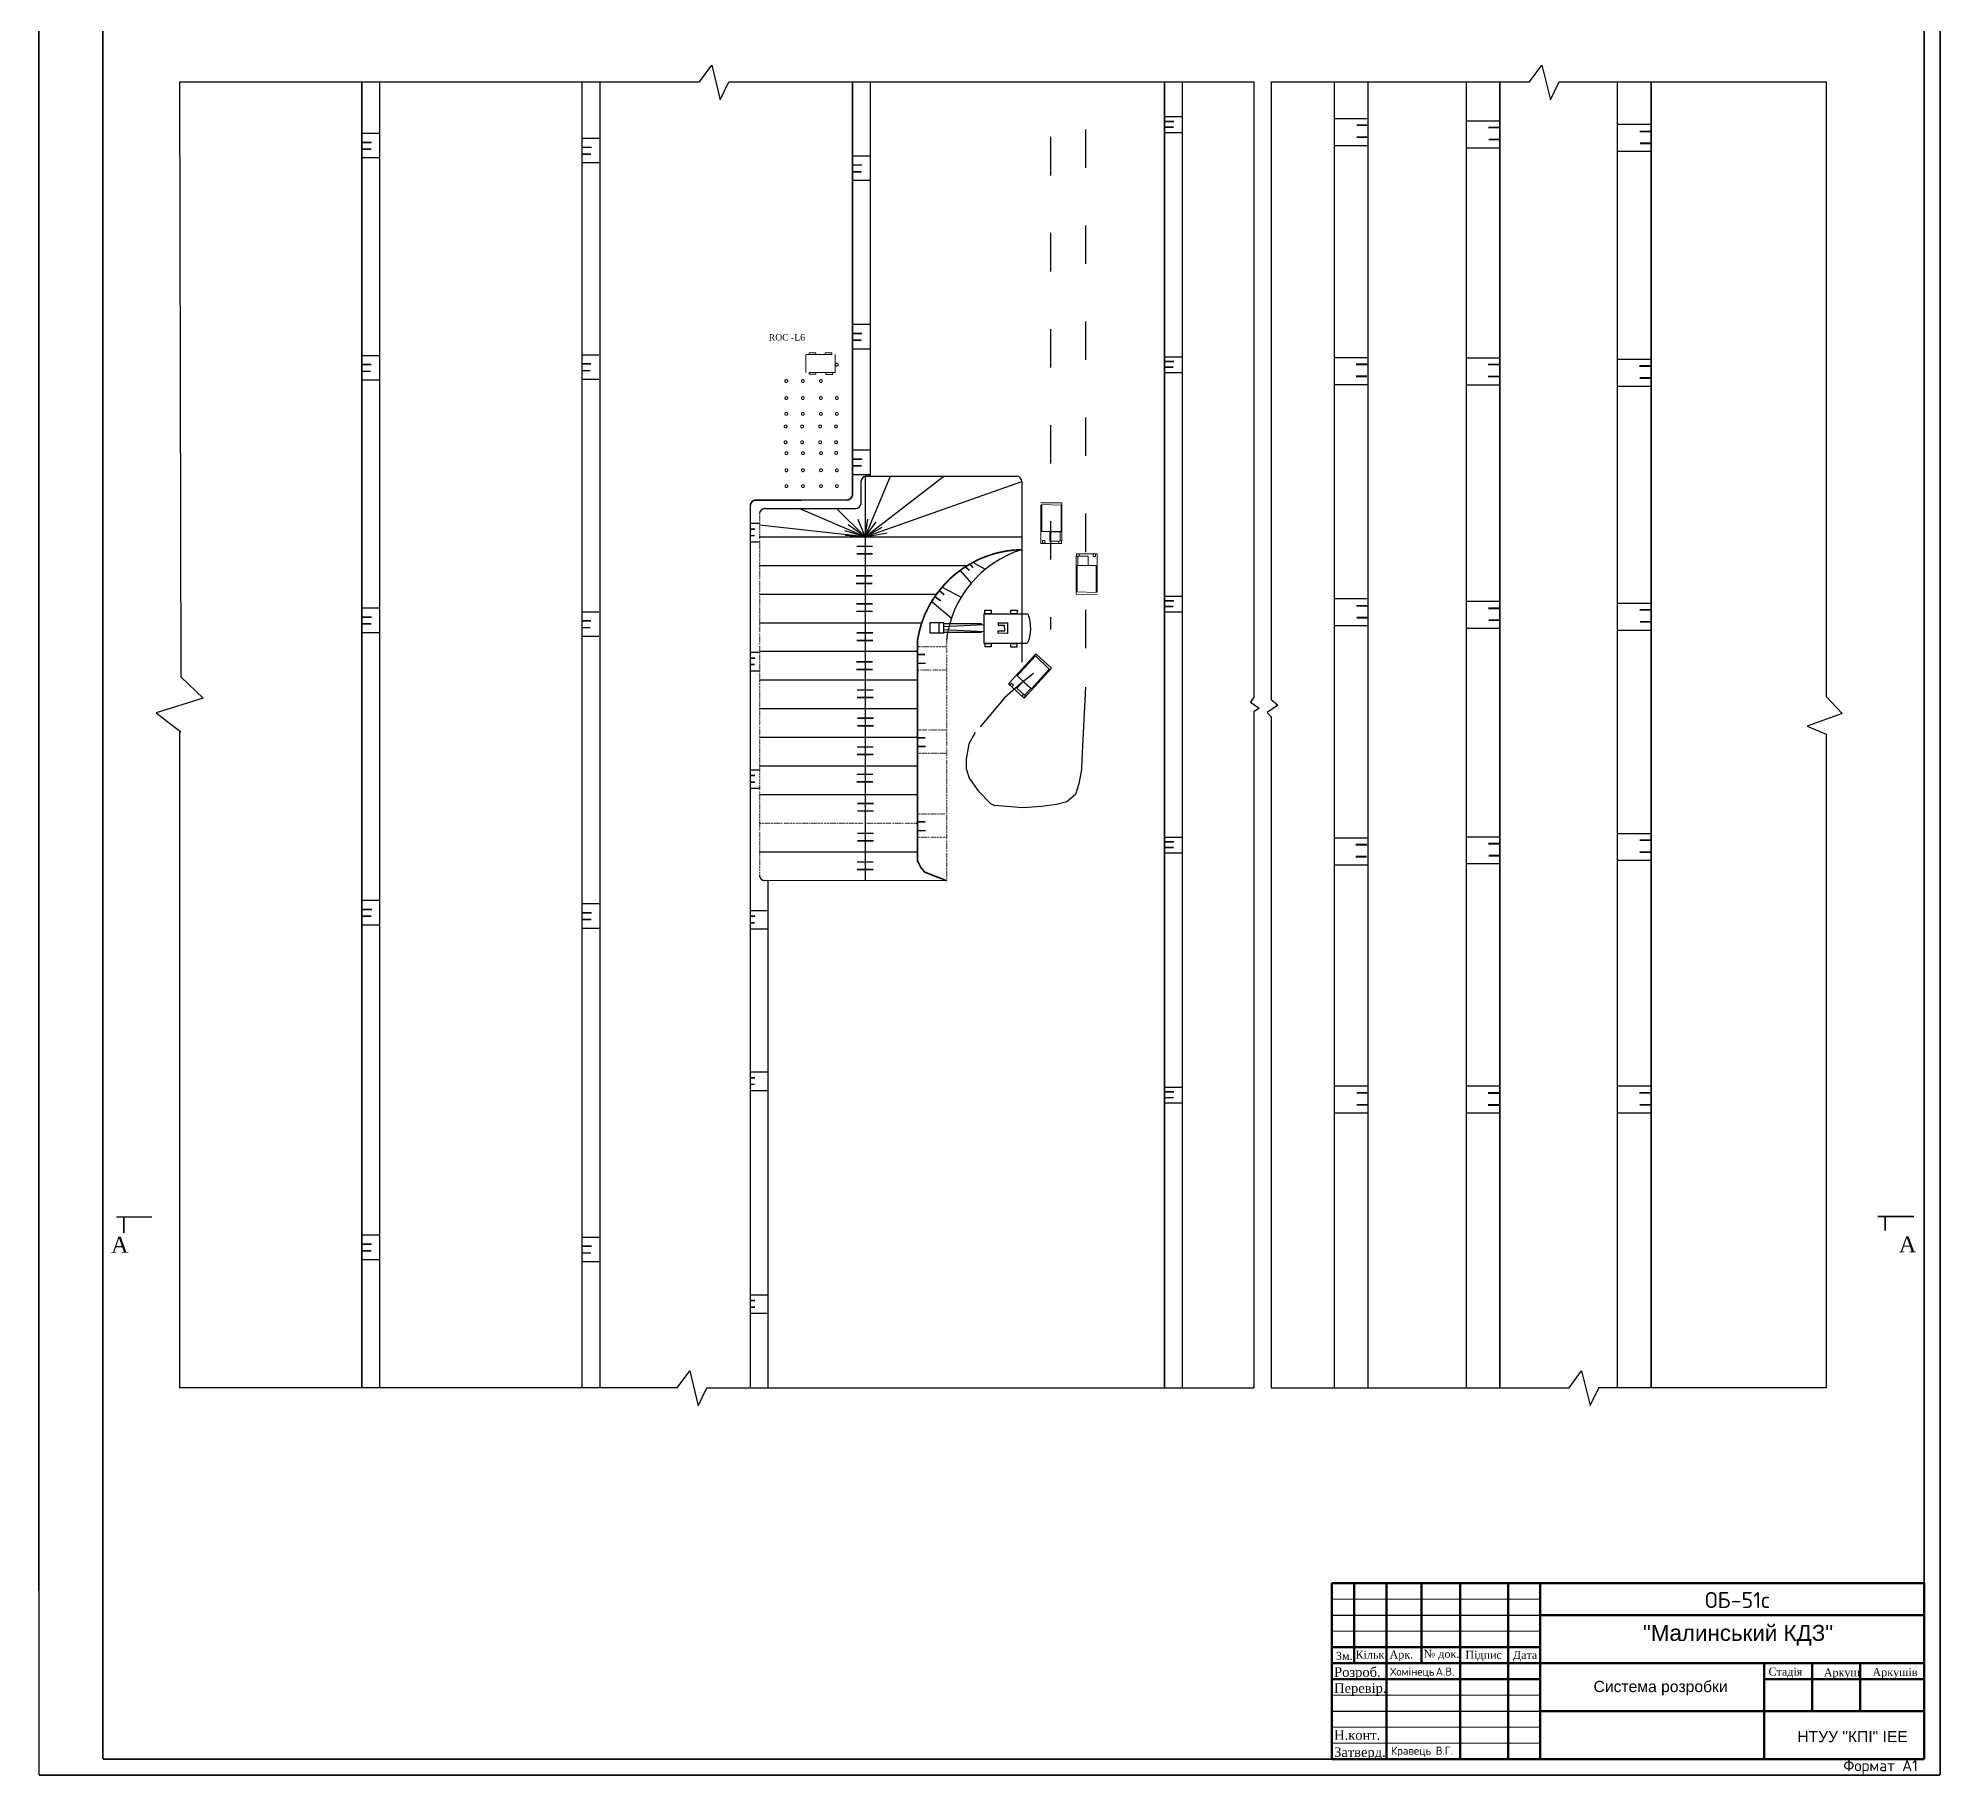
# Model space of a CAD drawing. Header units: millimetres. Extents: x 1400 to 7029, y -1119 to 1612.
# Drawn here: x 3395 to 3989, y -52 to 491 of the extents above; entities that cross this region are included whole.
import ezdxf

# ---------------------------------------------------------------- set-up
doc = ezdxf.new("R2010")
doc.units = ezdxf.units.MM
for name, pattern in [('ACAD_ISO03W100', [30, 12, -18]), ('BORDER2', [22.225, 6.35, -3.175, 6.35, -3.175, 0, -3.175]), ('DOT', [0.25, 0, -0.25])]:
    doc.linetypes.add(name, pattern=pattern)
doc.layers.add('Выноски', color=112, linetype='Continuous', lineweight=20)
doc.layers.add('Рамки', color=202, linetype='Continuous', lineweight=50)
doc.styles.get("Standard").update_dxf_attribs({"font": 'isocpeur.ttf'})
doc.styles.add('times', font='times.ttf')

# ---------------------------------------------------------------- blocks, each defined once
blk = doc.blocks.new('A$C09911825')
at = {"color": 7}
for p, q in [((1.01, 2.86), (1.01, 1.63)), ((1.56, 2.45), (6.35, 2.68)), ((1.57, 2.78), (6.02, 2.78)), ((6.02, 2.78), (6.02, 2.65)), ((6.34, 3.93), (11.56, 3.93)), ((6.34, 3.93), (6.34, 0.45)), ((8.03, 2.85), (9.15, 2.85)), ((8.03, 2.85), (8.03, 2.57)), ((8.8, 2.57), (8.03, 2.57)), ((8.8, 2.23), (8.8, 2.57)), ((9.15, 2.85), (9.15, 1.62)), ((1.56, 2.07), (6.35, 1.84)), ((1.58, 1.75), (6.05, 1.75)), ((6.05, 1.75), (6.05, 1.85)), ((6.34, 0.45), (11.49, 0.45)), ((8.8, 1.89), (8.02, 1.89)), ((8.02, 1.89), (8.02, 1.63)), ((9.15, 1.62), (8.02, 1.63)), ((8.8, 2.23), (8.8, 1.89))]:
    blk.add_line(p, q, dxfattribs=at)
for points in [[(0, 2.89), (1.57, 2.89), (1.57, 1.65), (0, 1.65)], [(6.47, 4.37), (7.2, 4.37), (7.2, 3.95), (6.47, 3.95)], [(9.54, 4.36), (10.27, 4.36), (10.27, 3.94), (9.54, 3.94)], [(6.5, 0.44), (7.23, 0.44), (7.23, 0.02), (6.5, 0.02)], [(9.52, 0.42), (10.25, 0.42), (10.25, 0), (9.52, 0)]]:
    blk.add_lwpolyline(points, close=True, dxfattribs=at)
blk.add_lwpolyline([(11.56, 3.93), (11.69, 3.48), (11.78, 3.03), (11.84, 2.58), (11.85, 2.13), (11.83, 1.69), (11.76, 1.26), (11.65, 0.85), (11.49, 0.45)], dxfattribs=at)

msp = doc.modelspace()

# ---------------------------------------------------------------- linework, layer by layer
at = {"color": 7}
msp.add_line((3752.422, 477.1323), (3752.422, 69.2203), dxfattribs=at)
at = {"color": 7, "linetype": 'ACAD_ISO03W100', "lineweight": 9}
for p, q in [((3708.2504, 345.7132), (3714.8525, 345.6543)), ((3708.2504, 332.9996), (3708.2504, 345.7132)), ((3708.5411, 345.1239), (3714.5742, 344.9471)), ((3708.5411, 336.6673), (3708.5411, 345.1239)), ((3714.5742, 344.9471), (3714.5742, 336.6673)), ((3714.8525, 345.6543), (3714.8525, 332.9996)), ((3714.845, 332.9722), (3708.2429, 332.9722)), ((3714.5742, 336.6673), (3708.5411, 336.6673)), ((3709.5515, 333.8609), (3708.7474, 333.8609)), ((3708.7474, 333.8609), (3708.7474, 333.0234)), ((3708.7474, 333.0234), (3709.5515, 333.0234)), ((3709.5515, 333.0234), (3709.5515, 333.8609)), ((3711.0624, 336.6229), (3714.3074, 336.6229)), ((3711.0624, 333.7388), (3711.0624, 336.6229)), ((3714.3074, 333.7388), (3711.0624, 333.7388)), ((3713.8841, 333.0013), (3713.8841, 333.7383)), ((3714.6901, 333.0013), (3713.8841, 333.0013)), ((3714.3074, 336.6229), (3714.3074, 333.7388)), ((3714.3106, 333.8228), (3714.6901, 333.8228)), ((3714.6901, 333.8228), (3714.6901, 333.0013)), ((3719.292, 317.1097), (3719.292, 329.7644)), ((3719.292, 329.7644), (3725.8941, 329.7644)), ((3719.4544, 328.9412), (3719.4544, 329.7627)), ((3719.4544, 329.7627), (3720.2604, 329.7627)), ((3719.834, 328.9412), (3719.4544, 328.9412)), ((3719.8371, 326.1411), (3719.8371, 329.0251)), ((3719.8371, 329.0251), (3723.0821, 329.0251)), ((3720.2604, 329.7627), (3720.2604, 329.0256)), ((3723.0821, 329.0251), (3723.0821, 326.1411)), ((3725.3971, 329.7406), (3724.5931, 329.7406)), ((3724.5931, 329.7406), (3724.5931, 328.9031)), ((3724.5931, 328.9031), (3725.3971, 328.9031)), ((3725.3971, 328.9031), (3725.3971, 329.7406)), ((3725.8941, 329.7644), (3725.8941, 317.0508)), ((3719.5704, 317.8169), (3719.5704, 326.0967)), ((3719.5704, 326.0967), (3725.6034, 326.0967)), ((3723.0821, 326.1411), (3719.8371, 326.1411)), ((3725.6034, 326.0967), (3725.6034, 317.6401)), ((3725.8941, 317.0508), (3719.292, 317.1097)), ((3725.6034, 317.6401), (3719.5704, 317.8169))]:
    msp.add_line(p, q, dxfattribs=at)
at = {"color": 7, "linetype": 'ByBlock', "lineweight": 9}
for p, q in [((3702.3622, 285.2942), (3702.8581, 285.8395)), ((3703.2289, 285.6149), (3703.5098, 285.3596)), ((3702.957, 284.7517), (3702.3607, 285.294)), ((3703.5098, 285.3596), (3702.957, 284.7517))]:
    msp.add_line(p, q, dxfattribs=at)
at = {"lineweight": 80}
for p, q in [((3799.2291, 8.2538), (3984.2291, 8.2538)), ((3827.1641, -16.7512), (3827.1641, 8.2538))]:
    msp.add_line(p, q, dxfattribs=at)
for p, q in [((3799.2291, -1.7462), (3864.2291, -1.7462)), ((3799.2291, -31.7462), (3864.2291, -31.7462))]:
    msp.add_line(p, q)
at = {"color": 3, "lineweight": 80, "ltscale": 0.5, "const_width": 0.5}
for points in [[(3395.2656, -51.7462), (3395.2656, -51.7462), (3395.2291, 789.2538)], [(3989.2291, 789.2538), (3989.2291, 789.2538), (3989.2291, -51.7462)], [(3989.2291, -51.7462), (3989.2291, -51.7462), (3395.2656, -51.7462)]]:
    msp.add_lwpolyline(points, dxfattribs=at)
at = {"color": 7, "lineweight": 50, "const_width": 0.5}
for points in [[(3415.2291, 784.2538), (3415.2291, 784.2538), (3415.2291, -46.7462)], [(3984.2291, -46.7462), (3984.2291, -46.7462), (3984.2291, 784.2538)], [(3415.2291, -46.7462), (3415.2291, -46.7462), (3984.2291, -46.7462)]]:
    msp.add_lwpolyline(points, dxfattribs=at)
at = {"color": 7}
for points in [[(3601.5914, 477.1337), (3605.4475, 482.4213), (3608.1201, 471.543), (3610.8236, 477.1535)], [(3860.975, 477.13), (3864.831, 482.4175), (3867.5036, 471.5393), (3870.2071, 477.1497)], [(3439.1172, 477.1323), (3601.5914, 477.1337)], [(3439.1172, 477.1323), (3439.6018, 291.3648)], [(3501.6826, 477.1322), (3501.6826, 69.2202)], [(3570.4393, 477.1334), (3570.4393, 69.2214)], [(3610.8236, 477.1535), (3649.4661, 477.1323)], [(3649.4661, 477.1323), (3774.8529, 477.1323)], [(3654.9014, 477.1323), (3654.9013, 354.0441)], [(3774.8529, 477.1323), (3774.7928, 284.9675)], [(3780.1768, 477.1323), (3780.1768, 284.2917)], [(3780.1768, 477.1323), (3860.9767, 477.1323)], [(3799.9146, 477.1323), (3799.9146, 69.2203)], [(3841.1107, 477.1323), (3841.1107, 69.2203)], [(3870.0646, 477.1323), (3953.5704, 477.1323)], [(3888.3581, 477.1323), (3888.3581, 69.2203)], [(3953.5704, 477.1323), (3953.5704, 285.1781)], [(3746.9589, 466.2887), (3752.3944, 466.2887)], [(3799.9079, 465.6852), (3810.4668, 465.6852)], [(3841.2943, 464.981), (3851.8532, 464.981)], [(3888.4231, 463.9386), (3898.982, 463.9386)], [(3496.3054, 461.127), (3501.741, 461.127)], [(3564.9873, 459.5785), (3570.4229, 459.5785)], [(3746.9589, 461.355), (3752.3944, 461.355)], [(3496.3054, 453.4869), (3501.741, 453.4869)], [(3564.9873, 451.9384), (3570.4229, 451.9384)], [(3649.4867, 454.0694), (3654.9222, 454.0694)], [(3799.9079, 457.2719), (3810.4668, 457.2719)], [(3841.2943, 456.5677), (3851.8532, 456.5677)], [(3888.4231, 455.5253), (3898.982, 455.5253)], [(3649.4867, 446.4293), (3654.9222, 446.4293)], [(3649.4367, 401.4566), (3654.8723, 401.4566)], [(3649.4367, 393.8165), (3654.8723, 393.8165)], [(3496.1352, 391.7312), (3501.5708, 391.7312)], [(3564.7901, 391.9284), (3570.2256, 391.9284)], [(3746.9317, 391.3091), (3752.3673, 391.3091)], [(3800.0153, 391.0438), (3810.5742, 391.0438)], [(3841.0857, 390.9712), (3851.6446, 390.9712)], [(3888.6316, 390.5543), (3899.1905, 390.5543)], [(3496.1352, 384.0911), (3501.5708, 384.0911)], [(3564.7901, 384.2883), (3570.2256, 384.2883)], [(3746.9317, 386.3755), (3752.3673, 386.3755)], [(3800.0153, 382.6305), (3810.5742, 382.6305)], [(3841.0857, 382.5579), (3851.6446, 382.5579)], [(3888.6316, 382.141), (3899.1905, 382.141)], [(3649.4669, 362.175), (3654.9024, 362.175)], [(3649.4669, 354.5349), (3654.9024, 354.5349)], [(3653.3381, 335.0803), (3677.9952, 353.9996)], [(3653.3381, 335.0803), (3661.3184, 353.9996)], [(3653.3381, 353.9682), (3653.3381, 227.6375)], [(3653.3381, 335.0803), (3702.3422, 352.3791)], [(3653.7769, 354.0429), (3700.7373, 354.0415)], [(3702.3422, 352.3791), (3702.3246, 331.0289)], [(3617.5204, 339.2751), (3620.3318, 339.2751)], [(3621.9264, 343.8594), (3650.4353, 343.8594)], [(3653.3381, 335.0803), (3632.7613, 343.8595)], [(3653.3381, 335.0803), (3644.3826, 343.8595)], [(3653.3381, 335.0803), (3651.2181, 340.4328)], [(3653.3381, 335.0803), (3654.2403, 340.5123)], [(3653.3381, 335.0803), (3656.8648, 339.7172)], [(3617.5204, 333.51), (3620.3318, 333.51)], [(3653.3381, 335.0803), (3620.333, 338.6959)], [(3620.3848, 335.0803), (3702.3389, 335.0803)], [(3653.3381, 335.0803), (3647.0824, 336.9344)], [(3653.3381, 335.0803), (3647.1663, 335.4636)], [(3653.3381, 335.0803), (3648.1163, 338.7631)], [(3653.3381, 335.0803), (3658.694, 338.0475)], [(3653.3381, 335.0803), (3660.2846, 336.2983)], [(3653.3381, 335.0803), (3653.3381, 335.0803)], [(3653.3381, 335.0803), (3653.3381, 335.0803)], [(3687.1331, 327.0345), (3690.878, 324.979)], [(3702.3751, 330.9746), (3702.3751, 295.9408)], [(3620.3848, 326.1303), (3685.3916, 326.1303)], [(3682.9475, 324.612), (3686.4722, 320.5744)], [(3620.379, 317.1803), (3675.5846, 317.1803)], [(3677.4403, 319.3153), (3683.3881, 316.2321)], [(3746.9167, 316.5532), (3752.3522, 316.5532)], [(3800.0044, 315.7399), (3810.5633, 315.7399)], [(3496.3325, 312.8399), (3501.768, 312.8399)], [(3564.7901, 311.6566), (3570.2256, 311.6566)], [(3674.3562, 314.6905), (3680.304, 309.772)], [(3746.9167, 311.6196), (3752.3522, 311.6196)], [(3841.0857, 314.9546), (3851.6446, 314.9546)], [(3888.4231, 314.3291), (3898.982, 314.3291)], [(3496.3325, 305.1998), (3501.768, 305.1998)], [(3564.7901, 304.0165), (3570.2256, 304.0165)], [(3620.379, 308.2303), (3671.1694, 308.2303)], [(3800.0044, 307.3266), (3810.5633, 307.3266)], [(3841.0857, 306.5412), (3851.6446, 306.5412)], [(3888.4231, 305.9158), (3898.982, 305.9158)], [(3617.5148, 298.9975), (3620.3367, 298.9975)], [(3620.3345, 299.2803), (3669.6917, 299.2803)], [(3439.6018, 291.3648), (3446.5602, 284.6594), (3431.8556, 280.0173), (3439.6018, 274.0856)], [(3617.5148, 293.2324), (3620.3365, 293.2324)], [(3620.3761, 290.3303), (3669.6493, 290.3303)], [(3722.2426, 288.0556), (3721.1046, 265.5764), (3720.9699, 262.3438), (3720.1615, 257.899), (3719.0837, 254.5318), (3716.3892, 252.242), (3713.1557, 251.4339), (3708.4403, 250.7604), (3702.6183, 250.4407), (3693.755, 251.1645)], [(3620.3569, 281.3803), (3669.7122, 281.3803)], [(3774.7928, 284.9675), (3773.8131, 283.4062), (3776.5292, 281.5733), (3774.8077, 280.4193)], [(3774.8077, 280.4193), (3774.8077, 69.2614)], [(3780.1497, 284.315), (3782.2659, 282.5), (3779.0163, 280.1651), (3780.2072, 278.8453)], [(3953.5742, 285.1741), (3958.5784, 279.9081), (3947.7335, 275.8811), (3953.5742, 273.4029)], [(3439.1172, 274.4567), (3439.1172, 69.2203)], [(3687.7918, 273.9107), (3685.745, 270.3911), (3684.9263, 265.6438), (3684.9263, 262.6972), (3685.8269, 259.6687), (3688.6924, 255.7399), (3692.5084, 251.7643), (3692.5084, 251.7643), (3693.755, 251.1645), (3693.755, 251.1645), (3693.755, 251.1645), (3693.755, 251.1645), (3693.755, 251.1645)], [(3780.2072, 278.8453), (3780.2072, 69.2203)], [(3620.3569, 272.4303), (3669.7122, 272.4303)], [(3953.5704, 273.4045), (3953.5704, 69.2203)], [(3617.5453, 262.316), (3620.3355, 262.316)], [(3620.3316, 263.4803), (3669.7122, 263.4803)], [(3617.5453, 256.5509), (3620.3276, 256.5509)], [(3620.3366, 254.5303), (3669.7122, 254.5303)], [(3746.9449, 241.2831), (3752.3804, 241.2831)], [(3799.9435, 241.0149), (3810.5024, 241.0149)], [(3841.0338, 241.3863), (3851.5927, 241.3863)], [(3888.3167, 242.4229), (3898.8756, 242.4229)], [(3620.3912, 236.6303), (3669.7291, 236.6303)], [(3746.9449, 236.3495), (3752.3804, 236.3495)], [(3799.9435, 232.6016), (3810.5024, 232.6016)], [(3841.0338, 232.973), (3851.5927, 232.973)], [(3888.3167, 234.0096), (3898.8756, 234.0096)], [(3678.7716, 227.6202), (3622.0895, 227.6654)], [(3623.0014, 227.6647), (3623.0019, 69.4623)], [(3496.3397, 221.5179), (3501.7752, 221.5179)], [(3565.0539, 220.4661), (3570.4894, 220.4661)], [(3617.5041, 218.3609), (3622.9788, 218.3609)], [(3496.3397, 213.8778), (3501.7752, 213.8778)], [(3565.0539, 212.826), (3570.4894, 212.826)], [(3617.5041, 212.5958), (3622.9788, 212.5958)], [(3617.4991, 167.9021), (3622.9738, 167.9021)], [(3617.4991, 162.137), (3622.9738, 162.137)], [(3746.9819, 163.1781), (3752.4174, 163.1781)], [(3799.7769, 163.5348), (3810.3357, 163.5348)], [(3841.0808, 163.5707), (3851.6396, 163.5707)], [(3888.2922, 163.5572), (3898.8511, 163.5572)], [(3746.9819, 158.2445), (3752.4174, 158.2445)], [(3799.7769, 155.1215), (3810.3357, 155.1215)], [(3841.0808, 155.1573), (3851.6396, 155.1573)], [(3888.2922, 155.1439), (3898.8511, 155.1439)], [(3496.312, 116.9728), (3501.7476, 116.9728)], [(3564.9718, 116.3314), (3570.4074, 116.3314)], [(3496.312, 109.3327), (3501.7476, 109.3327)], [(3564.9718, 108.6913), (3570.4074, 108.6913)], [(3617.5522, 98.291), (3623.0269, 98.291)], [(3617.5522, 92.5259), (3623.0269, 92.5259)], [(3594.671, 69.22), (3598.5722, 74.5228), (3601.2448, 63.6445), (3603.9306, 69.2167)], [(3873.3327, 69.2515), (3877.1888, 74.539), (3879.8613, 63.6608), (3882.5649, 69.2712)], [(3594.671, 69.22), (3439.1172, 69.2203)], [(3603.9306, 69.2167), (3774.8529, 69.2167)], [(3780.2072, 69.2203), (3873.3327, 69.2515)], [(3953.5704, 69.2203), (3882.54, 69.2196)]]:
    msp.add_lwpolyline(points, dxfattribs=at)
for points, const_width in [([(3496.1707, 477.1322), (3496.1707, 69.2202)], 0.5), ([(3564.9274, 477.1334), (3564.9274, 69.2214)], 0.5), ([(3649.4039, 348.0964), (3649.4661, 477.1323)], 0.5), ([(3746.8919, 477.1323), (3746.8919, 69.2203)], 0.5), ([(3810.4887, 477.1323), (3810.4887, 69.2203)], 0.5), ([(3851.6848, 477.1323), (3851.6848, 69.2203)], 0.5), ([(3898.9321, 477.1323), (3898.9321, 69.2203)], 0.5), ([(3746.9589, 464.7874), (3749.8787, 464.7874)], 0.5), ([(3806.9071, 463.6133), (3810.5143, 463.6133)], 0.55), ([(3496.3054, 458.2475), (3499.2252, 458.2475)], 0.5), ([(3746.9589, 462.9833), (3749.7327, 462.9833)], 0.5), ([(3806.9858, 459.875), (3810.4175, 459.875)], 0.55), ([(3848.0511, 462.8794), (3851.6583, 462.8794)], 0.55), ([(3848.1299, 459.1411), (3851.5615, 459.1411)], 0.55), ([(3895.354, 461.6855), (3898.9612, 461.6855)], 0.55), ([(3895.4328, 457.9472), (3898.8644, 457.9472)], 0.55), ([(3496.3054, 456.1441), (3499.0792, 456.1441)], 0.5), ([(3564.9873, 456.699), (3567.9072, 456.699)], 0.5), ([(3564.9873, 454.5956), (3567.7612, 454.5956)], 0.5), ([(3649.4867, 451.1899), (3652.4065, 451.1899)], 0.5), ([(3649.4867, 449.0865), (3652.2605, 449.0865)], 0.5), ([(3649.4367, 398.5771), (3652.3565, 398.5771)], 0.5), ([(3649.4367, 396.4737), (3652.2106, 396.4737)], 0.5), ([(3496.1352, 388.8517), (3499.0551, 388.8517)], 0.5), ([(3496.1352, 386.7483), (3498.9091, 386.7483)], 0.5), ([(3564.7901, 389.0489), (3567.7099, 389.0489)], 0.5), ([(3564.7901, 386.9455), (3567.5639, 386.9455)], 0.5), ([(3746.9317, 389.8079), (3749.8516, 389.8079)], 0.5), ([(3746.9317, 388.0037), (3749.7056, 388.0037)], 0.5), ([(3806.687, 388.9272), (3810.2942, 388.9272)], 0.55), ([(3847.9241, 388.8363), (3851.5313, 388.8363)], 0.55), ([(3895.2932, 388.4088), (3898.9004, 388.4088)], 0.55), ([(3806.7657, 385.1889), (3810.1974, 385.1889)], 0.55), ([(3848.0029, 385.098), (3851.4345, 385.098)], 0.55), ([(3895.372, 384.6705), (3898.8036, 384.6705)], 0.55), ([(3649.4669, 359.2955), (3652.3867, 359.2955)], 0.5), ([(3649.4669, 357.1921), (3652.2407, 357.1921)], 0.5), ([(3617.5182, 344.7821), (3617.514, 69.4623)], 0.5), ([(3617.5182, 344.7821), (3617.5332, 344.9589), (3617.5707, 345.1944), (3617.6778, 345.4836), (3617.8277, 345.762), (3617.9402, 345.9119), (3618.1223, 346.0886), (3618.3151, 346.2385), (3618.5561, 346.3724), (3618.7918, 346.4634), (3619.0864, 346.5223), (3619.3702, 346.5384), (3619.5844, 346.5384)], 0.5), ([(3647.7573, 346.5397), (3619.3699, 346.537)], 0.5), ([(3647.7377, 346.5393), (3647.8809, 346.5572), (3648.1017, 346.599), (3648.2687, 346.6527), (3648.4835, 346.76), (3648.6625, 346.8674), (3648.9041, 347.077), (3649.0297, 347.2068), (3649.1553, 347.4036), (3649.2684, 347.6129), (3649.3606, 347.8767), (3649.4024, 348.1112), (3649.4024, 348.1112)], 0.5), ([(3617.5204, 337.4507), (3618.9803, 337.4507)], 0.5), ([(3617.5204, 335.4073), (3618.9073, 335.4073)], 0.5), ([(3650.6915, 332.0842), (3655.7708, 332.0842)], 0.5), ([(3650.6978, 329.7204), (3655.7771, 329.7204)], 0.5), ([(3669.7074, 302.7449), (3670.3098, 305.5801), (3670.8973, 307.7238), (3671.9547, 310.6311), (3673.1885, 313.1566), (3674.3341, 315.2123), (3675.8028, 317.356), (3677.7709, 319.7347), (3679.8859, 321.9372), (3681.4721, 323.3392), (3683.8221, 325.1012), (3686.1133, 326.5401), (3688.5808, 327.8616), (3689.8635, 328.4039), (3691.0746, 328.8792), (3692.0027, 329.2073), (3693.2025, 329.6033), (3694.2438, 329.9202), (3695.6812, 330.2483), (3697.0168, 330.5086), (3698.2052, 330.7122), (3700.014, 330.9159), (3701.3043, 330.9838), (3702.3247, 331.0289)], 0.5), ([(3650.5116, 322.8648), (3655.5909, 322.8648)], 0.5), ([(3684.7833, 325.6286), (3685.9582, 324.5274)], 0.5), ([(3686.105, 326.5829), (3687.0596, 325.4083)], 0.5), ([(3650.5179, 320.501), (3655.5972, 320.501)], 0.5), ([(3675.2374, 316.3055), (3676.9997, 315.0575)], 0.5), ([(3676.5591, 318.2141), (3678.1011, 316.9662)], 0.5), ([(3746.9167, 315.052), (3749.8365, 315.052)], 0.5), ([(3496.3325, 309.9604), (3499.2523, 309.9604)], 0.5), ([(3650.6466, 314.14), (3655.7258, 314.14)], 0.5), ([(3650.6529, 311.7762), (3655.7321, 311.7762)], 0.5), ([(3746.9167, 313.2478), (3749.6905, 313.2478)], 0.5), ([(3806.8655, 313.5274), (3810.4727, 313.5274)], 0.55), ([(3806.9443, 309.7891), (3810.3759, 309.7891)], 0.55), ([(3848.0782, 312.7234), (3851.6854, 312.7234)], 0.55), ([(3848.157, 308.9851), (3851.5886, 308.9851)], 0.55), ([(3895.3374, 312.214), (3898.9446, 312.214)], 0.55), ([(3496.3325, 307.8571), (3499.1063, 307.8571)], 0.5), ([(3564.7901, 308.7771), (3567.7099, 308.7771)], 0.5), ([(3564.7901, 306.6737), (3567.5639, 306.6737)], 0.5), ([(3650.7365, 305.0308), (3655.8158, 305.0308)], 0.5), ([(3895.4162, 308.4757), (3898.8478, 308.4757)], 0.55), ([(3617.5148, 297.1732), (3618.9747, 297.1732)], 0.5), ([(3650.7428, 302.667), (3655.8221, 302.667)], 0.5), ([(3669.7074, 302.7449), (3669.7074, 233.8029)], 0.5), ([(3617.5148, 295.1298), (3618.9017, 295.1298)], 0.5), ([(3650.6466, 295.9913), (3655.7258, 295.9913)], 0.5), ([(3650.6529, 293.6275), (3655.7321, 293.6275)], 0.5), ([(3650.8265, 287.1969), (3655.9058, 287.1969)], 0.5), ([(3650.8328, 284.8331), (3655.9121, 284.8331)], 0.5), ([(3650.9165, 278.3822), (3655.9957, 278.3822)], 0.5), ([(3650.9228, 276.0184), (3656.0021, 276.0184)], 0.5), ([(3650.8265, 269.3876), (3655.9058, 269.3876)], 0.5), ([(3650.8328, 267.0238), (3655.9121, 267.0238)], 0.5), ([(3617.5453, 260.4916), (3619.0053, 260.4916)], 0.5), ([(3617.5453, 258.4483), (3618.9323, 258.4483)], 0.5), ([(3650.7365, 260.858), (3655.8158, 260.858)], 0.5), ([(3650.7428, 258.4942), (3655.8221, 258.4942)], 0.5), ([(3650.9614, 251.7735), (3656.0407, 251.7735)], 0.5), ([(3650.9678, 249.4097), (3656.047, 249.4097)], 0.5), ([(3650.9165, 242.4389), (3655.9957, 242.4389)], 0.5), ([(3650.9228, 240.0751), (3656.0021, 240.0751)], 0.5), ([(3746.9449, 239.7819), (3749.8647, 239.7819)], 0.5), ([(3746.9449, 237.9777), (3749.7187, 237.9777)], 0.5), ([(3806.5863, 238.8863), (3810.1935, 238.8863)], 0.55), ([(3848.0555, 239.1894), (3851.6627, 239.1894)], 0.55), ([(3895.32, 240.2865), (3898.9272, 240.2865)], 0.55), ([(3650.8202, 233.4717), (3655.8995, 233.4717)], 0.5), ([(3669.7074, 233.8029), (3670.8615, 231.6608), (3671.9761, 230.3236), (3674.7625, 229.2094), (3677.4375, 228.2065), (3678.7716, 227.6202)], 0.5), ([(3806.6651, 235.148), (3810.0967, 235.148)], 0.55), ([(3848.1343, 235.4511), (3851.5659, 235.4511)], 0.55), ([(3895.3988, 236.5482), (3898.8304, 236.5482)], 0.55), ([(3650.8265, 231.1079), (3655.9058, 231.1079)], 0.5), ([(3496.3397, 218.6384), (3499.2595, 218.6384)], 0.5), ([(3496.3397, 216.5351), (3499.1135, 216.5351)], 0.5), ([(3565.0539, 217.5866), (3567.9737, 217.5866)], 0.5), ([(3565.0539, 215.4832), (3567.8277, 215.4832)], 0.5), ([(3617.5041, 216.5365), (3618.964, 216.5365)], 0.5), ([(3617.5041, 214.4932), (3618.891, 214.4932)], 0.5), ([(3617.4991, 166.0777), (3618.959, 166.0777)], 0.5), ([(3617.4991, 164.0344), (3618.886, 164.0344)], 0.5), ([(3746.9819, 161.6769), (3749.9017, 161.6769)], 0.5), ([(3806.8956, 161.377), (3810.5028, 161.377)], 0.55), ([(3847.9206, 161.3244), (3851.5278, 161.3244)], 0.55), ([(3895.2253, 161.3522), (3898.8325, 161.3522)], 0.55), ([(3746.9819, 159.8727), (3749.7557, 159.8727)], 0.5), ([(3806.9744, 157.6387), (3810.406, 157.6387)], 0.55), ([(3847.9994, 157.5861), (3851.431, 157.5861)], 0.55), ([(3895.304, 157.6139), (3898.7357, 157.6139)], 0.55), ([(3419.4666, 122.5851), (3430.5574, 122.5851)], 0.5), ([(3421.8113, 122.5501), (3421.8113, 117.5992)], 0.5), ([(3969.665, 122.7139), (3981.0542, 122.7139)], 0.5), ([(3972.0306, 122.6695), (3972.0306, 118.308)], 0.5), ([(3496.312, 114.0933), (3499.2319, 114.0933)], 0.5), ([(3564.9718, 113.4519), (3567.8916, 113.4519)], 0.5), ([(3496.312, 111.99), (3499.0859, 111.99)], 0.5), ([(3564.9718, 111.3485), (3567.7457, 111.3485)], 0.5), ([(3617.5522, 96.4666), (3619.0121, 96.4666)], 0.5), ([(3617.5522, 94.4233), (3618.9391, 94.4233)], 0.5)]:
    msp.add_lwpolyline(points, dxfattribs=dict(at, const_width=const_width))
at = {"color": 7, "linetype": 'ACAD_ISO03W100'}
for points in [[(3711.2487, 459.9526), (3711.2487, 306.0779)], [(3722.2426, 462.2929), (3722.2426, 288.0556)], [(3652.0809, 352.3352), (3652.0809, 345.2547)], [(3705.9582, 292.3757), (3705.9582, 292.3757), (3702.0299, 289.234), (3697.041, 284.8669), (3687.7918, 273.9107)]]:
    msp.add_lwpolyline(points, dxfattribs=at)
at = {"color": 7, "linetype": 'BORDER2', "lineweight": 9}
for points in [[(3635.864, 391.9859), (3637.9498, 391.9859), (3637.9498, 392.5687), (3635.864, 392.5687)], [(3640.9371, 391.9859), (3643.0228, 391.9859), (3643.0228, 392.5687), (3640.9371, 392.5687)], [(3634.8951, 391.955), (3643.968, 391.955), (3643.968, 386.4218), (3634.8951, 386.4218)], [(3635.864, 385.8047), (3637.9498, 385.8047), (3637.9498, 386.3875), (3635.864, 386.3875)], [(3641.0785, 385.787), (3643.1642, 385.787), (3643.1642, 386.3698), (3641.0785, 386.3698)]]:
    msp.add_lwpolyline(points, close=True, dxfattribs=at)
at = {"color": 7, "linetype": 'DOT'}
for points in [[(3620.338, 342.2067), (3620.3345, 229.5171)], [(3669.7074, 300.7839), (3678.7719, 300.7871)], [(3678.7719, 302.7482), (3678.7716, 227.6202)], [(3669.7155, 293.4574), (3678.8101, 293.4574)], [(3669.7616, 274.7932), (3678.8261, 274.7965)], [(3669.7696, 267.4668), (3678.8643, 267.4668)], [(3620.3676, 245.5803), (3669.698, 245.5803)], [(3669.7858, 248.5136), (3678.8503, 248.5168)], [(3669.7938, 241.1872), (3678.8885, 241.1872)]]:
    msp.add_lwpolyline(points, dxfattribs=at)
at = {"color": 7, "linetype": 'DOT', "const_width": 0.5}
for points in [[(3669.7282, 298.2525), (3672.1257, 298.2525)], [(3669.7282, 295.5288), (3672.2347, 295.5288)], [(3669.7823, 272.2618), (3672.1799, 272.2618)], [(3669.7823, 269.5381), (3672.2888, 269.5381)], [(3669.8065, 245.9822), (3672.204, 245.9822)], [(3669.8065, 243.2585), (3672.313, 243.2585)]]:
    msp.add_lwpolyline(points, dxfattribs=at)
at = {"color": 7, "linetype": 'ByBlock', "lineweight": 9}
for points in [[(3706.7464, 298.4893), (3711.5913, 294.004), (3703.0776, 284.6415), (3698.193, 289.0832)], [(3706.565, 297.8578), (3710.9096, 293.6681), (3705.3391, 287.5423), (3700.8756, 291.6012)], [(3698.5767, 288.7665), (3699.1716, 288.2255), (3699.7351, 288.8451), (3699.1402, 289.3861)], [(3702.7111, 289.8721), (3705.112, 287.6889), (3703.1716, 285.5551), (3700.7708, 287.7383)]]:
    msp.add_lwpolyline(points, close=True, dxfattribs=at)
at = {"color": 7, "linetype": 'BORDER2', "lineweight": 9}
for centre in [(3644.5524, 388.8422), (3628.7431, 383.7201), (3633.9045, 383.7201), (3639.5437, 383.7201), (3628.7431, 378.3907), (3633.9045, 378.3907), (3639.5437, 378.3907), (3644.5139, 378.3907), (3628.525, 369.5238), (3628.7431, 373.4512), (3633.6864, 369.5238), (3633.9045, 373.4512), (3639.3256, 369.5238), (3639.5437, 373.4512), (3644.2958, 369.5238), (3644.5139, 373.4512), (3628.525, 364.5843), (3633.6864, 364.5843), (3639.3256, 364.5843), (3644.2958, 364.5843), (3628.7816, 361.1613), (3633.943, 361.1613), (3639.5822, 361.1613), (3644.3007, 361.2411), (3628.7816, 355.8319), (3628.7816, 350.8924), (3633.943, 355.8319), (3633.943, 350.8924), (3639.5822, 355.8319), (3639.5822, 350.8924), (3644.5524, 355.8319), (3644.5524, 350.8924)]:
    msp.add_circle(centre, 0.4421, dxfattribs=at)
at = {"color": 7}
for centre, radius, start, end in [((3653.8534, 352.2709), 1.7736, 87.4645171, 179.2198574), ((3700.5329, 352.2382), 1.8148, 4.4538717, 83.5340865), ((3647.6086, 348.3462), 1.8126, 273.7198479, 352.0783128), ((3650.3083, 345.6773), 1.8223, 273.9846814, 346.6837642), ((3622.1193, 342.0844), 1.7855, 87.8680423, 179.0582168), ((3702.9043, 297.4113), 33.6226, 90.9876969, 170.8724837), ((3712.2417, 298.8218), 33.6993, 107.1144463, 173.3091906), ((3622.1188, 229.4507), 1.7855, 177.8680423, 269.0582168)]:
    msp.add_arc(centre, radius, start, end, dxfattribs=at)
at = {"color": 7, "lineweight": 25}
msp.add_arc((3619.3035, 344.7527), 1.7855, 87.8680423, 179.0582168, dxfattribs=at)
at = {"layer": 'Рамки', "color": 0, "lineweight": 80}
for p, q in [((3799.2291, -46.7462), (3799.2291, 8.2538)), ((3806.1076, -16.7462), (3806.1076, 8.2538)), ((3816.2869, -46.7462), (3816.2869, 8.2538)), ((3839.2291, -46.7462), (3839.2291, 8.2538)), ((3854.2291, -46.7462), (3854.2291, 8.2538)), ((3864.2291, -46.7462), (3864.2291, 8.2538)), ((3984.2291, 8.2538), (3984.2291, -46.7462)), ((3864.2291, -1.7462), (3984.2291, -1.7462)), ((3799.2291, -11.7462), (3864.2291, -11.7462)), ((3799.2291, -16.7462), (3984.2291, -16.7462)), ((3934.2291, -46.7462), (3934.2291, -16.7462)), ((3949.2291, -31.7462), (3949.2291, -16.7462)), ((3964.2291, -31.7462), (3964.2291, -16.7462)), ((3934.2291, -21.7462), (3984.2291, -21.7462)), ((3864.2291, -31.7462), (3984.2291, -31.7462)), ((3984.2291, -46.7462), (3799.2291, -46.7462))]:
    msp.add_line(p, q, dxfattribs=at)
at = {"layer": 'Рамки', "color": 0, "lineweight": 20}
for p, q in [((3799.2291, 3.2538), (3864.2291, 3.2538)), ((3799.2291, -6.7462), (3864.2291, -6.7462)), ((3799.2291, -26.7462), (3864.2291, -26.7462)), ((3799.2291, -36.7462), (3864.2291, -36.7462)), ((3799.2291, -41.7462), (3864.2291, -41.7462))]:
    msp.add_line(p, q, dxfattribs=at)
at = {"layer": 'Рамки', "color": 0}
msp.add_line((3799.2291, -21.7462), (3864.2291, -21.7462), dxfattribs=at)

# ---------------------------------------------------------------- block references
at = {"color": 7, "linetype": 'ByBlock', "lineweight": 9, "xscale": 2.640000000000327, "yscale": 2.640000000000327, "zscale": 2.640000000000327}
msp.add_blockref('A$C09911825', (3673.7113, 300.6066), dxfattribs=at)

# ---------------------------------------------------------------- texts
at = {"color": 7, "linetype": 'BORDER2', "lineweight": 9, "attachment_point": 1}
for s, insert, char_height, width in [('{\\fTimes New Roman|b0|i0|c0|p18;ROC -L6}', (3623.2822, 398.3588), 2, 18.866017), ('{\\fTimes New Roman|b0|i0|c204|p18;А}', (3417.7785, 116.4149), 5, 37.732033), ('{\\fTimes New Roman|b0|i0|c204|p18;А}', (3976.3311, 116.5377), 5, 37.732033)]:
    msp.add_mtext(s, dxfattribs=dict(at, insert=insert, char_height=char_height, width=width))
at = {"attachment_point": 1}
for s, width, insert, char_height in [('ОБ-51с', 46.012773, (3915.7783, 5.4497), 5), ('\\pi26.963;{\\fArial Unicode MS|b0|i0|c204|p34;\\C0;"Малинський КДЗ"}', 112.72898, (3869.409, -4.8163), 5), ('\\pi5.3946;{\\f@Arial Unicode MS|b0|i0|c204|p34;НТУУ "КПІ" ІЕЕ}', 44.681396, (3939.2019, -37.9477), 3.5)]:
    msp.add_mtext_dynamic_manual_height_columns(s, width=width, gutter_width=12.5, heights=[0], dxfattribs=dict(at, insert=insert, char_height=char_height))
at = {"char_height": 2.5, "attachment_point": 1, "style": 'times'}
for s, width, insert in [('Зм.', 3.773926, (3800.4631, -13.237)), ('Кільк.', 7.769854, (3806.5857, -12.8821))]:
    msp.add_mtext_dynamic_manual_height_columns(s, width=width, gutter_width=12.5, heights=[0], dxfattribs=dict(at, insert=insert))
note = msp.add_mtext_dynamic_manual_height_columns('Хомінець \\P', width=14.247686, gutter_width=0, heights=[2.9068, 0], dxfattribs=dict(insert=(3817.4065, -18.1627), char_height=2.5, attachment_point=1))
for column, words in zip(note.columns.linked_columns, ['А.В.\\P']):
    column.text = words
at = {"lineweight": 25, "insert": (3880.9496, -22.3089), "char_height": 3.5, "attachment_point": 1}
msp.add_mtext_dynamic_manual_height_columns('{\\f@Arial Unicode MS|b0|i0|c204|p34;Система розробки}', width=70, gutter_width=12.5, heights=[2.0445], dxfattribs=at)
note = msp.add_mtext_dynamic_manual_height_columns('Кравець ', width=13.978883, gutter_width=0, heights=[3.1754, 0], dxfattribs=dict(insert=(3817.6753, -42.8701), char_height=2.5, attachment_point=1))
for column, words in zip(note.columns.linked_columns, ['В.Г.']):
    column.text = words
at = {"insert": (3970.6146, -49.2462), "char_height": 3.5, "width": 27.538057, "attachment_point": 5}
msp.add_mtext('Формат А1', dxfattribs=at)
at = {"layer": 'Выноски', "color": 0, "style": 'times'}
for s, height, p in [('Розроб.', 3, (3799.8931, -21.0523)), ('Підпис', 2.5, (3840.8928, -15.4158)), ('Дата', 2.5, (3855.7462, -15.4532)), ('Перевір.', 3, (3799.8931, -26.0523)), ('Стадія', 2.5, (3935.6192, -20.6539)), ('Аркуш', 2.5, (3952.89, -20.914)), ('Аркушів', 2.5, (3968.0787, -20.8241)), ('Н.конт.', 3, (3799.8931, -40.7193)), ('Затверд.', 3, (3799.8931, -46.0523))]:
    msp.add_text(s, height=height, dxfattribs=at).set_placement(p)
at = {"layer": 'Выноски', "color": 0, "char_height": 2.5, "width": 25, "attachment_point": 8, "style": 'times'}
for s, insert in [('Арк.', (3820.9101, -16.1291)), ('№ док.', (3833.4659, -15.8338))]:
    msp.add_mtext(s, dxfattribs=dict(at, insert=insert))

doc.saveas('drawing.dxf')
